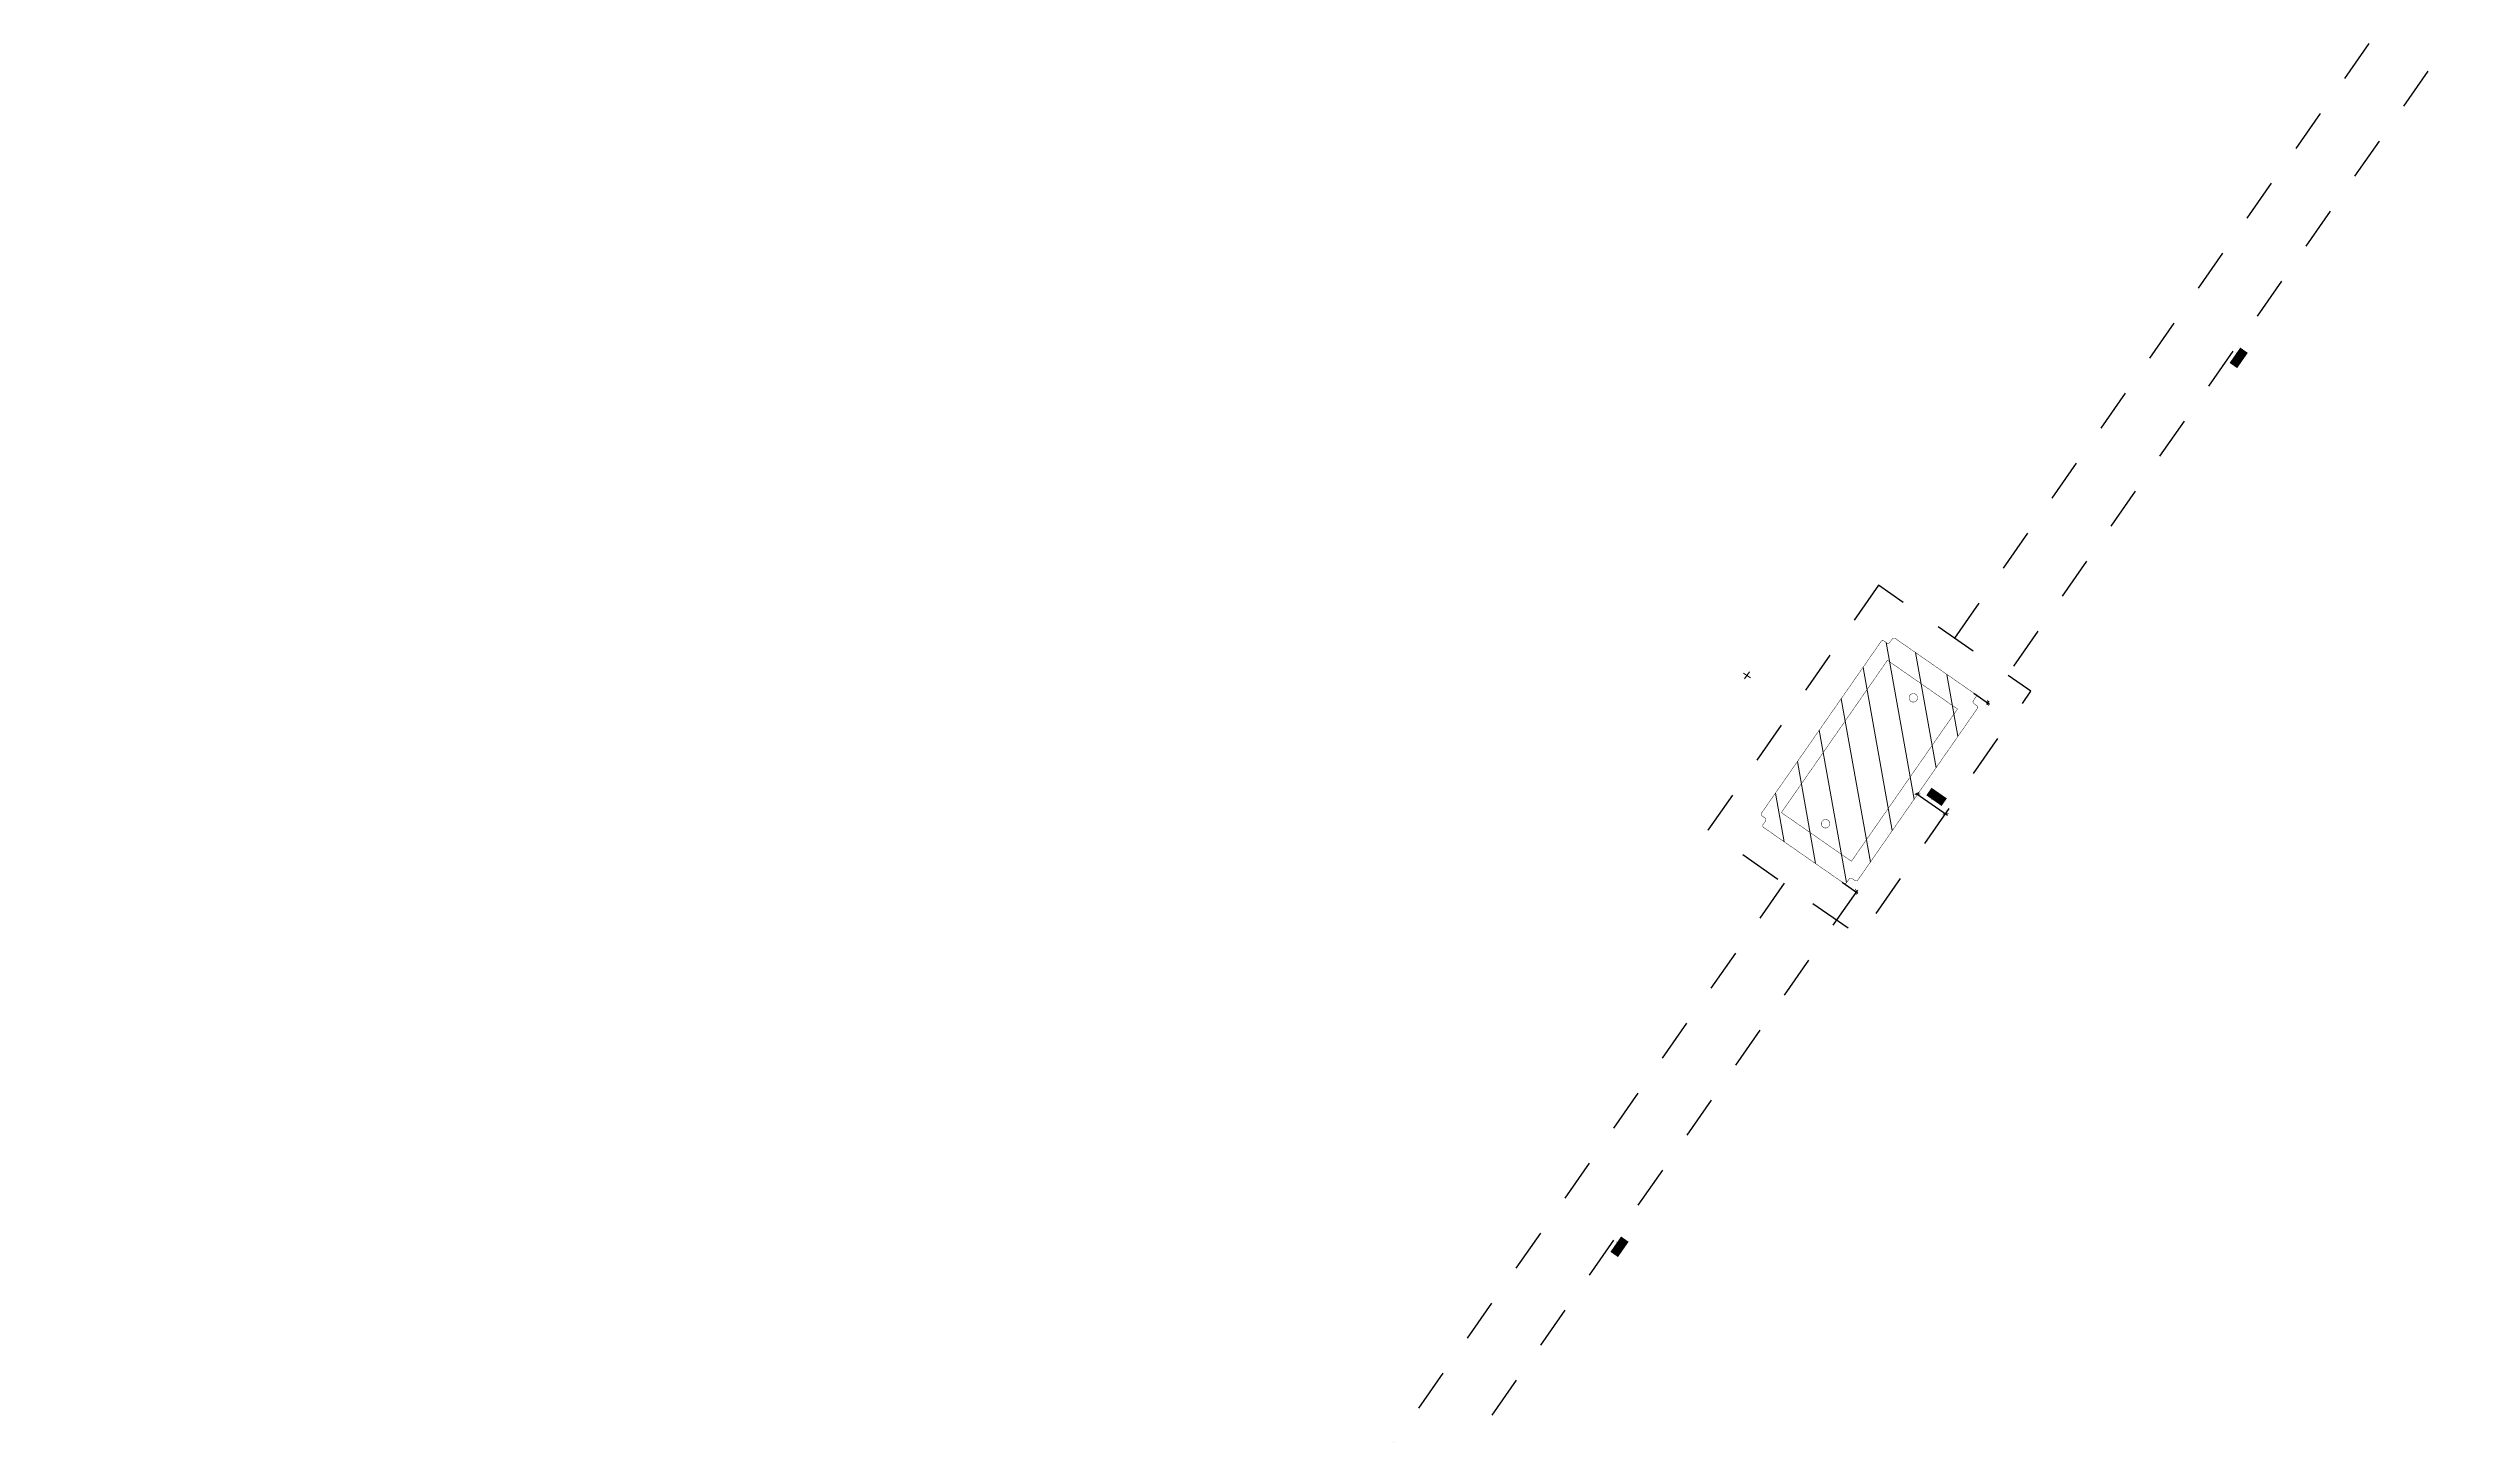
# Model space of a CAD drawing. Extents: x 218857 to 219044, y 632203 to 632441.
# Drawn here: x 218954.77 to 218960.43, y 632388.54 to 632391.79 of the extents above; entities that cross this region are included whole.
import ezdxf
from ezdxf.enums import TextEntityAlignment as Align

# ---------------------------------------------------------------- set-up
doc = ezdxf.new("R2018")
doc.units = 0
doc.header["$MEASUREMENT"] = 0
doc.linetypes.add('ACAD_ISO03W100', pattern=[30, 12, -18])
doc.linetypes.add('TRAZOS', pattern=[19.049999999999997, 12.7, -6.35])
doc.layers.get('0').update_dxf_attribs({"color": 4})
doc.layers.get('Defpoints').update_dxf_attribs({"color": 3, "lineweight": 30})
doc.layers.add('PC_T7200_002_SG-GRAL-HIDDEN DATA', color=150, linetype='TRAZOS', true_color=0x007fff, plot=False)
doc.layers.add('PC_T7200_520_SG-LOT 25-SIGNALS', color=1, linetype='Continuous', true_color=0xff0000)
doc.layers.add('PC_T7200_536_SG-LOT 25-BEACON BTZP-5252 PASIVAS', color=7, linetype='Continuous', true_color=0x0000fa)
doc.styles.add('ARIAL NARROW', font='ARIALN.TTF')
doc.styles.get("Standard").update_dxf_attribs({"font": 'arial.ttf'})
doc.dimstyles.new('1-10', dxfattribs={"dimscale": 10, "dimtxt": 0.0018, "dimasz": 0.001, "dimexe": 0.0005, "dimexo": 0.0005, "dimgap": 0.0008, "dimtad": 1, "dimzin": 1, "dimtxsty": 'ARIAL NARROW', "dimblk": 'ARCHTICK', "dimcen": 0.0015, "dimdle": 0.0005, "dimclrd": 256, "dimclre": 256, "dimclrt": 256, "dimazin": 0, "dimtfac": 1, "dimtmove": 0, "dimatfit": 3, "dimfxl": 0.004, "dimfxlon": 1, "dimtfill": 2, "dimtfillclr": 255, "dimlwd": -1, "dimlwe": -1, "dimarcsym": 0})

# ---------------------------------------------------------------- blocks, each defined once
blk = doc.blocks.new('*U82')
at = {"lineweight": 30, "flags": 16}
for tag, p in [('X=INSERTIONPOINT', (-3.497353118105276, 5.125873100369343)), ('Y=INSERTIONPOINT', (-3.097374483532168, 5.121738867063119))]:
    blk.add_attdef(tag, text='', height=0.25, rotation=89.40780415627553, dxfattribs=at).set_placement(p, align=Align.MIDDLE_CENTER)
at = {"style": 'ARIAL NARROW', "flags": 9}
for tag, rotation, p in [('AT007', 44.40780415627546, (-0.603605680845777, 13.63585598492015)), ('AT005', 89.40780415627553, (-0.6324253007896194, 10.84761657504028)), ('AT006', 89.40780415627553, (-0.6634320505863065, 7.847776815741957))]:
    blk.add_attdef(tag, text='', height=0.25, rotation=rotation, dxfattribs=at).set_placement(p, align=Align.MIDDLE_LEFT)
at = {"style": 'ARIAL NARROW'}
for tag, height, flags, p in [('AT001', 0.5, 8, (-2.397411873029226, 5.1145039587772)), ('AT008', 0.25, 9, (-5.09726765639772, 5.142410033594244)), ('AT004', 0.25, 9, (-4.697289021824608, 5.138275800288019)), ('AT000', 0.25, 8, (-4.297310387251495, 5.134141566981794)), ('AT003', 0.25, 8, (-3.897331752678386, 5.130007333675569)), ('GIS01', 0.25, 9, (-1.69744926252628, 5.107269050491333)), ('GIS02', 0.25, 9, (-1.29747062795317, 5.103134817185107)), ('GIS03', 0.25, 9, (-0.89749199338006, 5.099000583878881)), ('GIS04', 0.25, 9, (-0.49751335880695, 5.094866350572657)), ('GIS05', 0.25, 9, (-0.09753472423383913, 5.090732117266432)), ('GIS06', 0.25, 9, (0.3024439103392713, 5.086597883960208)), ('GIS07', 0.25, 9, (0.7024225449123803, 5.082463650653984)), ('GIS08', 0.25, 9, (1.102401179485492, 5.078329417347758)), ('GIS09', 0.25, 9, (1.502379814058602, 5.074195184041533)), ('GIS10', 0.25, 9, (1.902358448631713, 5.070060950735307))]:
    blk.add_attdef(tag, text='', height=height, rotation=89.40780415627553, dxfattribs=dict(at, flags=flags)).set_placement(p, align=Align.MIDDLE_CENTER)
blk.add_attdef('AT009', text='', height=0.5, dxfattribs=at).set_placement((-1.05835001208675, 5.207253554640215), align=Align.MIDDLE_CENTER)
blk = doc.blocks.new('_ArchTick')
at = {"color": 0, "linetype": 'ByBlock', "const_width": 0.15}
blk.add_lwpolyline([(-0.5, -0.5), (0.5, 0.5)], dxfattribs=at)
blk = doc.blocks.new('*D24')
at = {"layer": 'Defpoints', "color": 0, "linetype": 'TRAZOS', "ltscale": 0.005, "transparency": 16777216}
for p in [(-0.269999999999925, 0.15), (-2.269999999999982, 0), (-0.269999999999925, 0)]:
    blk.add_point(p, dxfattribs=at)
at = {"layer": 'PC_T7200_002_SG-GRAL-HIDDEN DATA', "ltscale": 0.005, "transparency": 16777216}
for p, q in [((-2.274999999999982, 0.15), (-0.264999999999925, 0.15)), ((-2.269999999999982, 0.11), (-2.269999999999982, 0.155)), ((-0.269999999999925, 0.11), (-0.269999999999925, 0.155))]:
    blk.add_line(p, q, dxfattribs=at)
at = {"layer": 'PC_T7200_002_SG-GRAL-HIDDEN DATA', "linetype": 'TRAZOS', "ltscale": 0.005, "transparency": 16777216, "xscale": 0.01, "yscale": 0.01, "zscale": 0.01, "rotation": 180}
blk.add_blockref('_ArchTick', (-2.269999999999982, 0.15), dxfattribs=at)
at = {"layer": 'PC_T7200_002_SG-GRAL-HIDDEN DATA', "linetype": 'TRAZOS', "ltscale": 0.005, "transparency": 16777216, "xscale": 0.01, "yscale": 0.01, "zscale": 0.01}
blk.add_blockref('_ArchTick', (-0.269999999999925, 0.15), dxfattribs=at)
at = {"layer": 'PC_T7200_002_SG-GRAL-HIDDEN DATA', "linetype": 'TRAZOS', "ltscale": 0.005, "transparency": 16777216, "insert": (-1.269999999999953, 0.1688171896316507), "char_height": 0.018, "attachment_point": 5, "style": 'ARIAL NARROW', "bg_fill": 1, "box_fill_scale": 1.1, "bg_fill_color": 255, "bg_fill_transparency": 0}
blk.add_mtext('2,00', dxfattribs=at)
blk = doc.blocks.new('*D25')
at = {"layer": 'Defpoints', "color": 0, "linetype": 'TRAZOS', "ltscale": 0.005, "transparency": 16777216}
for p in [(2.269999999999982, 0.15), (0.2700000000000387, 0), (2.269999999999982, 0)]:
    blk.add_point(p, dxfattribs=at)
at = {"layer": 'PC_T7200_002_SG-GRAL-HIDDEN DATA', "ltscale": 0.005, "transparency": 16777216}
for p, q in [((0.2650000000000386, 0.15), (2.274999999999982, 0.15)), ((0.2700000000000387, 0.11), (0.2700000000000387, 0.155)), ((2.269999999999982, 0.11), (2.269999999999982, 0.155))]:
    blk.add_line(p, q, dxfattribs=at)
at = {"layer": 'PC_T7200_002_SG-GRAL-HIDDEN DATA', "linetype": 'TRAZOS', "ltscale": 0.005, "transparency": 16777216, "xscale": 0.01, "yscale": 0.01, "zscale": 0.01, "rotation": 180}
blk.add_blockref('_ArchTick', (0.2700000000000387, 0.15), dxfattribs=at)
at = {"layer": 'PC_T7200_002_SG-GRAL-HIDDEN DATA', "linetype": 'TRAZOS', "ltscale": 0.005, "transparency": 16777216, "xscale": 0.01, "yscale": 0.01, "zscale": 0.01}
blk.add_blockref('_ArchTick', (2.269999999999982, 0.15), dxfattribs=at)
at = {"layer": 'PC_T7200_002_SG-GRAL-HIDDEN DATA', "linetype": 'TRAZOS', "ltscale": 0.005, "transparency": 16777216, "insert": (1.27000000000001, 0.1688171896316507), "char_height": 0.018, "attachment_point": 5, "style": 'ARIAL NARROW', "bg_fill": 1, "box_fill_scale": 1.1, "bg_fill_color": 255, "bg_fill_transparency": 0}
blk.add_mtext('2,00', dxfattribs=at)
blk = doc.blocks.new('*D26')
at = {"layer": 'Defpoints', "color": 0, "linetype": 'TRAZOS', "ltscale": 0.005, "transparency": 16777216}
for p in [(2.842170943040402e-14, 0.2175000000000012), (2.842170943040405e-14, 0.2175000000000012), (5.684341886080804e-14, 0.1375000000000029)]:
    blk.add_point(p, dxfattribs=at)
at = {"layer": 'PC_T7200_002_SG-GRAL-HIDDEN DATA', "ltscale": 0.005, "transparency": 16777216}
for p, q in [((2.842198698616017e-14, 0.2175000000000012), (-0.004999999999971579, 0.2175000000000012)), ((2.844058322182267e-14, 0.1325000000000029), (2.842059920737942e-14, 0.2225000000000013)), ((2.843888319281618e-14, 0.1375000000000029), (-0.004999999999971562, 0.1375000000000029))]:
    blk.add_line(p, q, dxfattribs=at)
at = {"layer": 'PC_T7200_002_SG-GRAL-HIDDEN DATA', "linetype": 'TRAZOS', "ltscale": 0.005, "transparency": 16777216, "xscale": 0.01, "yscale": 0.01, "zscale": 0.01}
for p, rotation in [((2.842170943040405e-14, 0.2175000000000012), 90), ((2.843947299879804e-14, 0.1375000000000029), 270)]:
    blk.add_blockref('_ArchTick', p, dxfattribs=dict(at, rotation=rotation))
at = {"layer": 'PC_T7200_002_SG-GRAL-HIDDEN DATA', "linetype": 'TRAZOS', "ltscale": 0.005, "transparency": 16777216, "insert": (-0.01881718963162227, 0.177500000000002), "char_height": 0.018, "attachment_point": 5, "rotation": 90, "style": 'ARIAL NARROW', "bg_fill": 1, "box_fill_scale": 1.1, "bg_fill_color": 255, "bg_fill_transparency": 0}
blk.add_mtext('0,08', dxfattribs=at)
blk = doc.blocks.new('PC_T7200_(CAFS)_BP')
at = {"lineweight": 0}
h = blk.add_hatch(dxfattribs=at)
h.set_pattern_fill('ANSI31', color=0, scale=0.02)
h.set_pattern_definition([(45, (0, 0), (-0.04490128060534577, 0.04490128060534577), [])])
edge = h.paths.add_edge_path()
edge.add_arc((-0.2649999999999295, -0.1142502806666386), 0.004999999999995453, 180, 270)
edge.add_line((-0.2649999999999295, -0.119250280666634), (-0.2549999999999386, -0.119250280666634))
edge.add_arc((-0.2549999999999386, -0.1242502806666295), 0.004999999999995453, 0, 90, ccw=False)
edge.add_line((-0.2499999999999432, -0.1242502806666295), (-0.2499999999999432, -0.1324999999999932))
edge.add_arc((-0.2449999999999406, -0.1325000000000003), 0.00500000000000253, 179.9999999999183, 269.9999999999189)
edge.add_line((-0.2449999999999477, -0.1375000000000028), (0.2450000000000614, -0.1375000000000028))
edge.add_arc((0.2450000000000543, -0.1325000000000003), 0.00500000000000253, 270.0000000000811, 360.0000000000817)
edge.add_line((0.2500000000000568, -0.1324999999999932), (0.2500000000000568, -0.1242502806666295))
edge.add_arc((0.2550000000000523, -0.1242502806666295), 0.004999999999995453, 90, 180, ccw=False)
edge.add_line((0.2550000000000523, -0.119250280666634), (0.2650000000000432, -0.119250280666634))
edge.add_arc((0.2650000000000432, -0.1142502806666386), 0.004999999999995453, 270, 360)
edge.add_line((0.2700000000000387, -0.1142502806666386), (0.2700000000000387, 0.1142502806666386))
edge.add_arc((0.2650000000000432, 0.1142502806666386), 0.004999999999995453, 0, 90)
edge.add_line((0.2650000000000432, 0.119250280666634), (0.2550000000000523, 0.119250280666634))
edge.add_arc((0.2550000000000594, 0.1242502806666366), 0.005000000000002558, 179.9999999999186, 269.9999999999186, ccw=False)
edge.add_line((0.2500000000000568, 0.1242502806666437), (0.2500000000000568, 0.1325000000000074))
edge.add_arc((0.2450000000000614, 0.1325000000000074), 0.004999999999995425, 359.9999999999997, 450.0000000000003)
edge.add_line((0.2450000000000614, 0.1375000000000028), (-0.2449999999999477, 0.1375000000000028))
edge.add_arc((-0.2449999999999477, 0.1325000000000074), 0.004999999999995425, 89.99999999999967, 180.0000000000003)
edge.add_line((-0.2499999999999432, 0.1325000000000074), (-0.2499999999999432, 0.1242502806666437))
edge.add_arc((-0.2549999999999457, 0.1242502806666366), 0.005000000000002558, -89.99999999991849, 8.139977580867708e-11, ccw=False)
edge.add_line((-0.2549999999999386, 0.119250280666634), (-0.2649999999999295, 0.119250280666634))
edge.add_arc((-0.2649999999999295, 0.1142502806666386), 0.004999999999995453, 90, 180)
edge.add_line((-0.269999999999925, 0.1142502806666386), (-0.269999999999925, -0.1142502806666386))
at = {"color": 0, "const_width": 0.001, "flags": 128}
for points in [[(-0.269999999999925, -0.1142502806666386, 0.4142135623730955), (-0.2649999999999295, -0.119250280666634), (-0.2549999999999386, -0.119250280666634, -0.4142135623730955), (-0.2499999999999432, -0.1242502806666295), (-0.2499999999999432, -0.1324999999999932, 0.4142135623730972), (-0.2449999999999477, -0.1375000000000028), (0.2450000000000614, -0.1375000000000028, 0.4142135623730972), (0.2500000000000568, -0.1324999999999932), (0.2500000000000568, -0.1242502806666295, -0.4142135623730955), (0.2550000000000523, -0.119250280666634), (0.2650000000000432, -0.119250280666634, 0.4142135623730955), (0.2700000000000387, -0.1142502806666386), (0.2700000000000387, 0.1142502806666386, 0.4142135623730955), (0.2650000000000432, 0.119250280666634), (0.2550000000000523, 0.119250280666634, -0.4142135623730955), (0.2500000000000568, 0.1242502806666437), (0.2500000000000568, 0.1325000000000074, 0.4142135623730972), (0.2450000000000614, 0.1375000000000028), (-0.2449999999999477, 0.1375000000000028, 0.4142135623730972), (-0.2499999999999432, 0.1325000000000074), (-0.2499999999999432, 0.1242502806666437, -0.4142135623730955), (-0.2549999999999386, 0.119250280666634), (-0.2649999999999295, 0.119250280666634, 0.4142135623730955), (-0.269999999999925, 0.1142502806666386)], [(-0.1899999999999409, 0, 1), (-0.1699999999999591, 0, 1)], [(0.1700000000000728, 0, 1), (0.1900000000000546, 0, 1)]]:
    blk.add_lwpolyline(points, format="xyb", close=True, dxfattribs=at)
blk.add_lwpolyline([(-0.2175499999999602, 0.1000000000000085), (0.2175500000000739, 0.1000000000000085), (0.2175500000000739, -0.09999999999999432), (-0.2175499999999602, -0.09999999999999432)], close=True, dxfattribs=at)
at = {"layer": 'PC_T7200_002_SG-GRAL-HIDDEN DATA', "linetype": 'TRAZOS', "ltscale": 0.005, "flags": 128}
blk.add_lwpolyline([(-0.3499999999999659, -0.2175000000000011), (0.3500000000000227, -0.2175000000000011), (0.3500000000000227, 0.2175000000000011), (-0.3499999999999659, 0.2175000000000011)], close=True, dxfattribs=at)
at = {"layer": 'PC_T7200_002_SG-GRAL-HIDDEN DATA', "linetype": 'TRAZOS', "ltscale": 0.005}
for points in [[(-0.3499999999999659, 0), (-2.269999999999982, 0), (-6.269999999999982, 0)], [(0.3499999999999659, 0), (2.269999999999982, 0), (6.269999999999982, 0)]]:
    blk.add_lwpolyline(points, dxfattribs=at)
for base, p1, p2, picture, middle in [((-0.269999999999925, 0.15), (-2.269999999999982, 0), (-0.269999999999925, 0), '*D24', (-1.269999999999953, 0.1688171896316507)), ((2.269999999999982, 0.15), (0.2700000000000387, 0), (2.269999999999982, 0), '*D25', (1.27000000000001, 0.1688171896316507))]:
    dim = blk.add_linear_dim(base=base, p1=p1, p2=p2, dimstyle='1-10', dxfattribs=at)
    dim.commit()
    dim.dimension.update_dxf_attribs({"geometry": picture, "text_midpoint": middle})
dim = blk.add_linear_dim(base=(2.842170943040405e-14, 0.2175000000000012), p1=(5.684341886080801e-14, 0.1375000000000028), p2=(2.842170943040401e-14, 0.2175000000000011), angle=90, dimstyle='1-10', dxfattribs=at)
dim.commit()
dim.dimension.update_dxf_attribs({"geometry": '*D26', "text_midpoint": (-0.01881718963162227, 0.177500000000002)})
blk = doc.blocks.new('*U185')
at = {"layer": 'PC_T7200_002_SG-GRAL-HIDDEN DATA', "linetype": 'ACAD_ISO03W100', "lineweight": 13, "ltscale": 0.005}
for points in [[(-0.009999999999999787, -0.3500000000000227), (0.009999999999999787, -0.3500000000000227)], [(0, -0.3400000000000318), (0, -0.3600000000000136)]]:
    blk.add_lwpolyline(points, dxfattribs=at)
at = {"color": 0, "lineweight": 13}
blk.add_blockref('PC_T7200_(CAFS)_BP', (0, 0), dxfattribs=at)
at = {"lineweight": 13, "style": 'ARIAL NARROW'}
for tag, flags, p in [('AT023', 9, (-2.33054214458925, 0.2668055349679586)), ('AT008', 9, (-2.33054214458925, -0.1331944650320414)), ('AT004', 9, (-2.33054214458925, -0.5331944650320417)), ('AT000', 8, (-2.33054214458925, -0.9331944650320414)), ('AT003', 8, (-2.33054214458925, -1.333194465032041)), ('GIS01', 9, (-2.330585777820323, -3.53319446503204)), ('GIS02', 9, (-2.330585777820323, -3.93319446503204)), ('GIS03', 9, (-2.330585777820323, -4.33319446503204)), ('GIS04', 9, (-2.330585777820323, -4.73319446503204)), ('GIS05', 9, (-2.330585777820323, -5.13319446503204)), ('GIS06', 9, (-2.330585777820323, -5.533194465032039)), ('GIS07', 9, (-2.330585777820323, -5.93319446503204)), ('GIS08', 9, (-2.330585777820323, -6.33319446503204)), ('GIS09', 9, (-2.330585777820323, -6.733194465032041)), ('GIS10', 9, (-2.330585777820323, -7.133194465032041))]:
    blk.add_attdef(tag, text='', height=0.25, dxfattribs=dict(at, flags=flags)).set_placement(p, align=Align.MIDDLE_CENTER)
at = {"lineweight": 13, "flags": 104}
for tag, p in [('X=INSERTIONPOINT', (-2.33054214458925, -1.733194465032041)), ('Y=INSERTIONPOINT', (-2.330585777820323, -2.13319446503204))]:
    blk.add_attdef(tag, text='', height=0.25, dxfattribs=at).set_placement(p, align=Align.MIDDLE_CENTER)
at = {"lineweight": 13, "style": 'ARIAL NARROW', "flags": 8}
blk.add_attdef('AT001', text='', height=0.4999999999999979, rotation=359.9999999749871, dxfattribs=at).set_placement((-2.330585778868061, -2.833194465352182), align=Align.MIDDLE_CENTER)
at = {"lineweight": 13, "style": 'ARIAL NARROW', "flags": 9}
for tag, p in [('AT006', (0.669414222179677, -2.83319446503204)), ('AT005', (3.669414222179677, -2.83319446503204))]:
    blk.add_attdef(tag, text='', height=0.25, dxfattribs=at).set_placement(p, align=Align.MIDDLE_LEFT)
blk.add_attdef('AT007', text='', height=0.25, rotation=314.9999999999999, dxfattribs=at).set_placement((6.457802569827995, -2.83319446503204), align=Align.MIDDLE_LEFT)

msp = doc.modelspace()

# ---------------------------------------------------------------- block references
at = {"layer": 'PC_T7200_520_SG-LOT 25-SIGNALS'}
ref = msp.add_blockref('*U82', (218950.0995496927, 632367.060804241), dxfattribs=dict(at, rotation=325.743717599158))
lines = msp.add_mtext('Y=632367.061', dxfattribs={"layer": '0', "insert": (218950.422486913, 632373.0375633352), "char_height": 2.5, "attachment_point": 1, "rotation": 55.15152175543358, "bg_fill": 1, "box_fill_scale": 1, "bg_fill_color": 7, "bg_fill_true_color": 16777215, "bg_fill_transparency": 0})
ref.add_attrib('Y=INSERTIONPOINT', '', (218950.422486913, 632373.0375633352), dxfattribs={"flags": 12}).embed_mtext(lines)
at = {"layer": 'PC_T7200_536_SG-LOT 25-BEACON BTZP-5252 PASIVAS', "rotation": 235.1515229160942}
msp.add_blockref('*U185', (218959.043, 632390.117, 788.965), dxfattribs=at)

doc.saveas('drawing.dxf')
